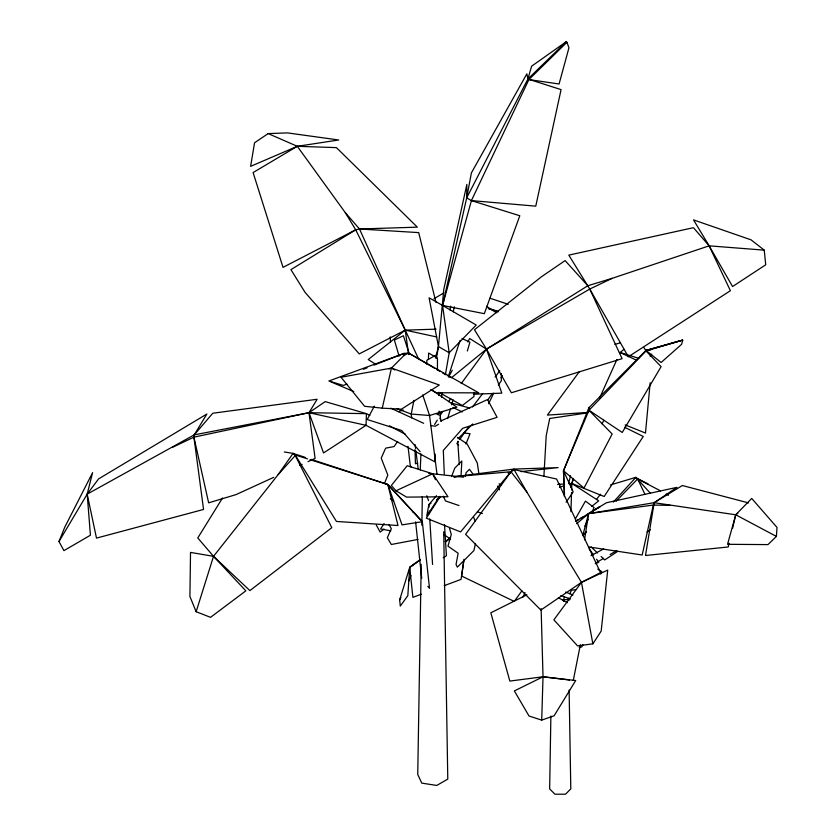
<?xml version="1.0" encoding="UTF-8"?>
<svg xmlns="http://www.w3.org/2000/svg" width="836" height="836" viewBox="0 0 836 836"><rect width="100%" height="100%" fill="white"/><g stroke="black" fill="none" stroke-linecap="round" stroke-linejoin="round"><path stroke-width="1.25" d="M474.012 392.314L473.981 396.525L462.298 405.512L438.994 392.314M445.463 374.319L449.183 352.75L442.568 305.443L466.697 197.871L466.843 184.442L443.759 289.507L438.451 346.553L436.476 357.975M421.208 564.363L417.739 774.449L421.762 783.123L436.789 785.443L447.782 779.1L443.717 531.717M421.846 525.217L422.326 496.511M550.882 716.065L549.649 788.912L554.937 794.2L565.512 794.2L570.8 788.912L569.117 690.045M541.707 720.12L554.111 715.783L575.701 680.525L543.024 676.784L514.37 690.933L529.021 716.013L541.707 720.12L543.024 676.784L541.132 608.65M570.936 511.674L571.552 492.467M571.636 489.906L571.845 483.501L573.287 478.495M435.138 454.042L434.866 461.827L366.043 425.325L308.996 412.702L194.234 434.866L87.184 494.128L58.99 541.529L63.933 550.642L90.424 535.218L87.184 494.128L92.597 472.653L64.748 527.223L58.99 541.529M428.387 359.438L428.649 353.043L437.447 358.121L437.447 369.878M420.257 469.936L420.926 453.854M461.023 476.51L461.827 461.054L454.805 468.076L451.555 476.478M389.033 368.948L391.447 368.08L404.07 355.415L404.185 353.377L408.605 353.074L478.767 392.847L436.308 392.763L430.707 389.68M543.891 476.426L546.232 435.514L549.712 418.481L587.384 412.89M776.404 536.409L777.01 527.432L751.71 498.434L735.732 514.788L727.539 544.309L767.96 544.602L776.404 536.409L735.732 514.788L654.17 502.697L588.586 513.628L575.764 521.309M650.168 382.763L645.476 433.058L625.171 424.897M563.704 601.46L564.227 596.476M273.759 477.335L235.961 494.63L208.645 502.833L193.921 437.155L194.234 434.866L206.868 414.029L98.554 478.923L87.184 494.128L96.495 538.112L203.556 509.448L193.921 437.155L308.996 412.702L366.45 413.653L369.888 415.471M464.022 559.305L461.608 576.046L514.255 601.418L521.852 590.927M463.844 560.423L461.044 579.39L444.188 585.681M584.521 539.899L588.586 513.628L600.269 506.48L591.439 511.81M576.715 523.67L588.586 513.628L606.413 502.76L676.941 487.357L654.17 502.697L645.496 555.501L728.229 546.974L729.096 543.264M450.04 310.072L450.677 306.206M439.109 411.134L438.451 414.938L436.308 413.695M441.523 397.173L442.171 393.359M466.697 197.871L471.379 172.937L526.868 73.819L527.903 79.012L466.697 197.871L471.41 200.598L519.793 215.751L484.316 313.667L442.568 305.443L429.087 297.815L438.451 346.553L449.183 352.75L476.217 325.037L442.568 305.443L471.41 200.598L528.885 79.577L566.933 42.27L566.118 41.8L531.602 66.211L527.903 79.012L561.071 89.619L535.761 206.158L471.41 200.598M573.277 680.483L580.351 644.786M413.945 400.329L411.207 414.05L411.699 417.875M453.248 311.891L454.293 306.77M475.36 543.943L473.918 550.548L457.344 567.132L456.048 564.488L458.149 553.254L447.971 546.148L451.294 534.476L449.465 528.195M465.297 476.29L466.112 472.664L469.466 469.299L472.758 473.782M669.897 505.372L653.292 505.059L642.184 555L588.659 546.922M382.251 408.156L391.447 368.08L439.308 385.02L401.385 409.201L382.251 408.156L364.6 406.286L341.025 377.245L391.447 368.08L394.811 369.93M732.555 528.404L735.732 514.788L737.78 513.294M435.702 357.933L438.377 346.606M568.605 483.292L570.57 475.768M582.765 535.583L588.586 513.628L653.292 505.059M447.626 418.554L450.552 408.543M451.639 404.791L453.102 399.786M467.355 350.984L469.905 342.217L462.015 338.475M682.688 340.555L681.559 344.359L661.119 362.49L646.019 350.43L682.688 340.106L646.019 350.974L588.962 410.267L563.485 470.783L564.404 496.574M416.328 562.544L409.724 567.372L407.822 595.65L400.298 606.1L399.681 599.809L409.724 567.372L419.954 559.775M222.501 498.026L197.777 537.945L213.525 556.337L245.847 590.853L210.536 617.323L196.136 611.722L213.525 556.337L278.169 474.587L293.049 453.394L305.359 457.438M448.577 375.855L460.093 340.377M573.486 478.547L570.56 487.127M384.55 483.312L387.81 475.067L381.216 458.138L385.657 448.159L394.08 446.56L397.633 441.471M465.976 443.947L470.062 433.717L463.729 432.985M682.688 340.106L646.019 350.43L588.962 407.654L563.485 470.783L564.519 494.599M408.532 581.459L410.967 575.544M599.673 397.926L616.926 359.47M522.887 597.238L525.018 592.567M602.119 423.821L603.749 420.299M600.708 574.008L601.795 571.646L597.75 569.149M488.6 403.746L493.679 393.16M501.025 377.862L502.154 375.5M584.876 526.157L588.345 519.187M591.804 512.217L594.114 507.567L585.44 501.109L575.314 519.031M582.891 644.713L581.783 646.928L579.223 647.325M569.755 593.706L571.521 590.247L575.931 589.558M374.361 406.171L367.192 419.515L401.604 430.477L420.132 451.649M399.681 599.809L400.893 597.573M448.598 376.973L452.318 370.191M467.794 341.914L469.654 338.517L486.489 349.114L511.381 392.763L622.099 358.675L589.767 289.057L568.804 255.126L693.452 227.685L709.137 245.836L732.566 286.529L765.724 264.803L764.24 250.142L751.104 239.869L693.525 219.899L709.137 245.836L730.392 290.719L628.358 356.753L589.767 289.057L486.489 349.114L451.503 377.726M434.584 424.489L437.28 420.132M439.976 415.774L442.672 411.416M448.744 401.604L450.771 398.344M440.185 496.438L426.339 518.174L460.573 531.905L510.984 471.713L514.015 469.069L558.145 467.606L520.912 471.608M384.1 523.535L380.589 528.979L390.83 530.818M592.87 643.824L601.188 631.096L607.72 570.089L581.459 582.368L540.861 610.05L465.6 534.329L510.984 471.713L514.046 469.581L556.63 479.028L600.551 572.608L581.459 582.368L553.881 619.842L577.582 645.904L592.87 643.824L581.459 582.368L526.879 492.122L514.046 469.581M439.694 496.417L426.747 515.958L428.878 504.599L436.517 495.685M566.097 502.248L573.183 491.892L563.485 470.783L584.009 488.078L612.161 433.999L588.962 410.267L588.962 407.654M458.379 441.377L456.874 443.498L458.609 445.274M459.884 439.245L468.181 427.541M487.796 399.869L492.32 393.484M498.35 384.978L501.37 380.725L501.37 373.535M461.221 383.578L486.489 349.114L587.844 285.734L612.213 278.315L709.137 245.836L764.24 250.142M579.369 371.654L547.402 415.095L588.554 412.399M472.549 406.965L482.675 393.537M495.131 377.005L499.813 370.808M596.549 499.343L600.52 494.212M650.115 356.22L651.735 354.171M194.234 434.866L212.772 413.245L317.147 399.263L308.996 412.702L315.099 458.421L308.003 461.671M278.169 474.587L295.254 455.536L293.049 453.394L284.25 451.952M582.88 535.448L586.36 531.633M613.3 502.102L635.893 477.335L650.429 493.324M582.932 535.5L586.527 531.79M616.132 501.182L637.659 478.934L660.524 490.857M458.076 438.701L472.737 423.956M527.903 79.012L566.118 41.8M384.006 529.021L380.171 532.104L376.273 524.998M591.658 506.449L598.701 500.858L571.845 483.501L569.253 483.668M636.426 360.159L620.072 352.478L624.074 349.312M445.212 541.55L450.51 537.747M420.257 559.869L409.724 567.372L412.89 597.343L421.313 594.208M445.536 541.874L449.747 538.875M268.168 133.593L254.562 142.768L250.622 166.343L297.292 146.3L338.705 139.988L287.521 132.903L268.168 133.593L297.292 146.3L336.427 147.627L417.352 227.162L359.49 228.98L355.708 229.806L283.017 267.363L253.099 172.561L297.292 146.3L345.289 212.637L355.708 229.806L405.241 330.136L418.857 359.564M617.762 551.321L604.741 559.942L601.105 556.462M647.074 531.936L650.335 529.784M431.01 503.262L428.878 504.599L429.046 507.201M436.34 499.928L440.603 497.263M443.226 557.758L446.424 555.762L444.501 524.538M355.708 229.806L290.928 269.631L305.171 292.506L359.261 353.889L405.241 330.136L436.12 329.165M654.17 502.697L682.354 485.528L748.596 502.917M575.973 521.152L578.188 519.814M580.393 518.487L582.598 517.15M433.905 298.807L443.885 292.861M596.935 562.262L603.519 558.385M610.102 554.498L616.686 550.621M438.566 424.291L435.211 426.224L430.634 425.524M590.989 555.626L603.655 548.918M404.07 355.415L408.605 353.074L434.542 368.216M526.899 594.804L490.826 612.798L509.835 681.068L543.024 676.784L569.494 680.023M589.767 289.057L612.213 278.315M172.582 447.291L193.921 437.155M396.003 490.774L406.589 497.117L447.991 496.741L432.682 473.782L407.205 465.725L391.321 485.507L396.003 490.774L432.682 473.782L463.698 477.168M299.737 465.453L302.099 464.367M595.201 563.736L598.743 562.325L596.549 559.2M363.409 369.282L367.004 367.882M374.204 365.071L404.185 353.377L328.861 380.986L343.324 385.417L346.93 384.111M398.375 411.625L403.161 409.974M559.483 487.2L564.425 485.726M569.368 484.243L571.845 483.501L604.177 496.511L643.271 436.455L624.555 427.259M417.781 463.06L415.429 463.771L415.032 449.643M610.52 484.922L635.893 477.335M614.857 344.338L619.769 343.053M417.99 539.429L391.321 544.497L387.329 537.715L391.321 528.624L388.876 524.569M646.019 350.43L650.899 349.741M459.089 476.489L453.927 476.802L514.015 469.069M508.079 472.998L510.639 472.716M453.938 476.771L510.984 471.713L526.879 492.122M557.612 484.431L564.081 484.013M562.544 599.757L568.867 599.485M473.437 394.258L501.819 393.139L486.489 349.114L474.451 329.75L541.394 276.81L565.105 260.602L587.844 285.734M345.289 212.637L359.49 228.98L418.7 232.607L435.964 302.339M428.816 473.458L432.682 473.782L435.472 479.686M385.344 484.201L387.831 484.514L422.316 521.685L429.516 588.314L427.813 586.35M528.885 79.577L559.075 83.997L568.961 47.777L566.933 42.27M436.685 336.971L405.241 330.136L368.227 359.553L375.928 364.412M451.419 403.109L469.884 408.041M488.433 308.39L498.308 311.389M620.072 352.478L638.589 358.257M293.049 453.394L295.15 454.92L307.502 458.87M309.978 459.654L387.831 484.514L422.316 521.685L402.043 524.893L387.831 484.514L311.514 459.455M489.927 298.191L508.215 304.304M488.391 308.568L498.193 311.912M459.027 505.561L445.494 500.931L443.268 496.208M477.481 511.862L482.403 513.544M560.841 595.514L570.539 599.067M396.713 408.553L411.207 414.05L429.558 415.502L456.864 407.174L431.606 389.785M565.627 592.087L572.859 595.002M331.025 381.906L353.785 391.561M390.809 408.187L423.633 423.277M452.882 407.383L462.193 411.939M648.088 483.94L635.872 477.753L637.659 478.934L644.775 493.971M389.388 425.817L405.45 434.333M558.469 597.834L567.498 602.662M666.177 494.003L668.434 495.267M390.328 498.873L393.641 500.785M412.441 511.611L414.646 512.886M436.8 369.533L440.185 371.508M442.443 372.825L445.818 374.8M448.075 376.116L450.332 377.433M486.562 306.31L496.375 312.789M457.47 437.479L467.094 443.874L477.283 462.956L478.861 473.458M444.135 534.779L450.625 539.095M588.962 410.267L622.245 432.473L661.098 366.638L646.019 350.974M499.092 483.762L501.213 485.267M591.125 546.911L597.479 552.993M589.213 548.792L593.612 555.041M295.15 454.92L336.448 521.445L398.009 525.52L387.831 484.514M643.835 347.462L645.883 350.765M295.254 455.536L331.798 527.673L249.891 590.603L213.525 556.337L190.524 552.408L189.918 596.486L196.136 611.722M439.955 418.125L441.429 421.292M411.302 467.491L410.215 465.161L408.01 446.33M359.49 228.98L405.241 330.136L408.647 354.579M497.974 486.176L499.531 489.677M497.828 486.228L499.259 489.771M473.74 517.494L475.099 521.016M568.355 598.21L569.097 600.29M426.809 495.738L428.513 500.639M422.734 394.905L429.558 415.502L436.988 474.085M409.358 354.098L403.401 335.748L394.383 340.033L399.106 356.199M415.084 444.616L415.576 448.441M415.9 450.98L418.157 468.818M415.617 521.852L421.72 578.23M438.639 393.004L438.827 395.564M440.018 412.148L440.656 421.083L487.545 399.535L497.096 417.331L462.684 428.283L443.31 450.426L444.292 473.939M457.731 441.356L459.319 464.586M429.286 511.099L429.443 513.701M429.767 518.905L432.567 564.436M390.213 336.877L390.485 342.06M435.744 357.787L435.64 355.237L426.841 360.316L426.841 364.235M559.618 484.096L559.618 486.698M366.45 413.653L366.043 425.325L323.542 452.934L308.996 412.702L325.194 401.614L366.45 413.653"/></g></svg>
